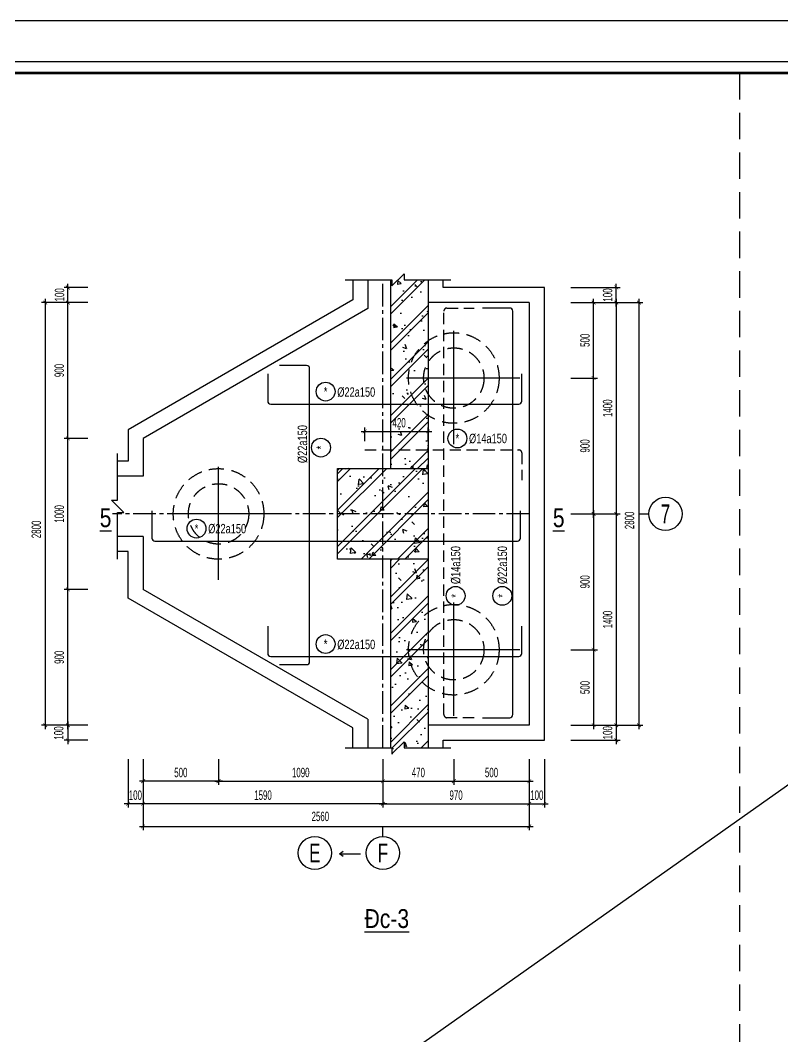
# Model space of a CAD drawing. Header units: metres. Extents: x 71 to 322128, y -14 to 304634.
# Drawn here: x 287993 to 293045, y 297901 to 304634 of the extents above; entities that cross this region are included whole.
import ezdxf
from ezdxf.enums import TextEntityAlignment as Align

# ---------------------------------------------------------------- set-up
doc = ezdxf.new("R2010")
doc.units = ezdxf.units.M
doc.header["$LTSCALE"] = 1000
doc.header["$MEASUREMENT"] = 0
doc.header["$PDMODE"] = 3
doc.linetypes.add('CENTER2', pattern=[1.125, 0.75, -0.125, 0.125, -0.125])
doc.linetypes.add('HIDDEN', pattern=[0.375, 0.25, -0.125])
doc.layers.get('0').update_dxf_attribs({"linetype": 'CONTINUOUS'})
doc.layers.get('Defpoints').update_dxf_attribs({"linetype": 'CONTINUOUS'})
for name, color, linetype in [('CDC-KHUNGTEN', 7, 'CONTINUOUS'), ('CDC.01.AXIS', 160, 'CENTER2'), ('CDC.02.DIM', 1, 'CONTINUOUS'), ('CDC.03.BORDER', 3, 'CONTINUOUS'), ('CDC.04.HIDDEN', 8, 'HIDDEN'), ('CDC.05.STEEL', 4, 'CONTINUOUS'), ('CDC.06.TEXT', 2, 'CONTINUOUS'), ('CDC.09.COLUMN', 4, 'CONTINUOUS'), ('CDC.10.HATCH', 9, 'CONTINUOUS'), ('CDC.11.NOTE', 8, 'CONTINUOUS'), ('CDC.14.STEELNUM', 9, 'CONTINUOUS')]:
    doc.layers.add(name, color=color, linetype=linetype)
doc.layers.add('KCS_Plotter', color=11, linetype='CONTINUOUS', plot=False)
doc.styles.add('ARIAL', font='arial.ttf', dxfattribs={"width": 0.6})
doc.dimstyles.new('25', dxfattribs={"dimscale": 25, "dimtxt": 2.5, "dimasz": 1, "dimexe": 1, "dimexo": 0, "dimgap": 1, "dimtad": 1, "dimdec": 0, "dimdsep": 46, "dimtxsty": 'ARIAL', "dimblk": 'ARCHTICK', "dimcen": 1, "dimdle": 1, "dimclrd": 1, "dimclre": 1, "dimclrt": 2, "dimadec": 0, "dimazin": 0, "dimtfac": 0.00072, "dimtdec": 0, "dimtix": 1, "dimtmove": 2, "dimatfit": 3, "dimldrblk": 'ARCHTICK', "dimfxl": 1, "dimtolj": 1, "dimarcsym": 0})
doc.dimstyles.new('D10', dxfattribs={"dimscale": 25, "dimtxt": 2.5, "dimasz": 1, "dimexe": 1, "dimexo": 0, "dimgap": 1, "dimtad": 1, "dimdec": 0, "dimdsep": 46, "dimtxsty": 'ARIAL', "dimblk": 'ARCHTICK', "dimcen": 1, "dimdle": 1, "dimclrd": 1, "dimclre": 1, "dimclrt": 2, "dimadec": 0, "dimazin": 0, "dimtfac": 0.00072, "dimtdec": 0, "dimtix": 1, "dimtmove": 2, "dimatfit": 3, "dimldrblk": 'ARCHTICK', "dimfxl": 1.2, "dimtolj": 1, "dimarcsym": 1})

# ---------------------------------------------------------------- blocks, each defined once
blk = doc.blocks.new('D600')
at = {"layer": 'CDC.01.AXIS'}
for p, q in [((2659918.9, 63049.6), (2659918.9, 62175.1)), ((2660356.2, 62612.4), (2659481.6, 62612.4))]:
    blk.add_line(p, q, dxfattribs=at)
at = {"layer": 'CDC.04.HIDDEN', "ltscale": 0.4}
for radius in [300, 200]:
    blk.add_circle((2659918.9, 62612.4), radius, dxfattribs=at)
blk = doc.blocks.new('_ArchTick')
at = {"color": 0, "linetype": 'ByBlock', "const_width": 0.15}
blk.add_lwpolyline([(-0.5, -0.5), (0.5, 0.5)], dxfattribs=at)
blk = doc.blocks.new('*D73')
at = {"layer": 'CDC.02.DIM', "color": 1, "lineweight": -2, "transparency": 16777216}
for p, q in [((291942.6, 302788.9), (291942.6, 301338.9)), ((291642.6, 302763.9), (291967.6, 302763.9)), ((291642.6, 301363.9), (291967.6, 301363.9))]:
    blk.add_line(p, q, dxfattribs=at)
at = {"layer": 'Defpoints', "color": 0, "transparency": 16777216}
for p in [(291642.6, 302763.9), (291642.6, 301363.9), (291942.6, 301363.9)]:
    blk.add_point(p, dxfattribs=at)
at = {"layer": 'CDC.02.DIM', "color": 1, "lineweight": -2, "transparency": 16777216, "xscale": 25, "yscale": 25, "zscale": 25}
for p, rotation in [((291942.6, 302763.9), 90), ((291942.6, 301363.9), 270)]:
    blk.add_blockref('_ArchTick', p, dxfattribs=dict(at, rotation=rotation))
at = {"layer": 'CDC.02.DIM', "color": 2, "transparency": 16777216, "insert": (291885.6, 302063.9), "char_height": 62.5, "attachment_point": 5, "rotation": 90, "style": 'ARIAL'}
blk.add_mtext('\\A1;1400', dxfattribs=at)
blk = doc.blocks.new('*D74')
at = {"layer": 'CDC.02.DIM', "color": 1, "lineweight": -2, "transparency": 16777216}
for p, q in [((291942.6, 301388.9), (291942.6, 299938.9)), ((291642.6, 301363.9), (291967.6, 301363.9)), ((291642.6, 299963.9), (291967.6, 299963.9))]:
    blk.add_line(p, q, dxfattribs=at)
at = {"layer": 'Defpoints', "color": 0, "transparency": 16777216}
for p in [(291642.6, 301363.9), (291642.6, 299963.9), (291942.6, 299963.9)]:
    blk.add_point(p, dxfattribs=at)
at = {"layer": 'CDC.02.DIM', "color": 1, "lineweight": -2, "transparency": 16777216, "xscale": 25, "yscale": 25, "zscale": 25}
for p, rotation in [((291942.6, 301363.9), 90), ((291942.6, 299963.9), 270)]:
    blk.add_blockref('_ArchTick', p, dxfattribs=dict(at, rotation=rotation))
at = {"layer": 'CDC.02.DIM', "color": 2, "transparency": 16777216, "insert": (291885.6, 300663.9), "char_height": 62.5, "attachment_point": 5, "rotation": 90, "style": 'ARIAL'}
blk.add_mtext('\\A1;1400', dxfattribs=at)
blk = doc.blocks.new('*D75')
at = {"layer": 'CDC.02.DIM', "color": 1, "lineweight": -2, "transparency": 16777216}
for p, q in [((291642.6, 302863.9), (291967.6, 302863.9)), ((291942.6, 302738.9), (291942.6, 302888.9)), ((291642.6, 302763.9), (291967.6, 302763.9))]:
    blk.add_line(p, q, dxfattribs=at)
at = {"layer": 'Defpoints', "color": 0, "transparency": 16777216}
for p in [(291642.6, 302863.9), (291942.6, 302863.9), (291642.6, 302763.9)]:
    blk.add_point(p, dxfattribs=at)
at = {"layer": 'CDC.02.DIM', "color": 1, "lineweight": -2, "transparency": 16777216, "xscale": 25, "yscale": 25, "zscale": 25}
for p, rotation in [((291942.6, 302863.9), 90), ((291942.6, 302763.9), 270)]:
    blk.add_blockref('_ArchTick', p, dxfattribs=dict(at, rotation=rotation))
at = {"layer": 'CDC.02.DIM', "color": 2, "transparency": 16777216, "insert": (291885.6, 302813.9), "char_height": 62.5, "attachment_point": 5, "rotation": 90, "style": 'ARIAL'}
blk.add_mtext('\\A1;100', dxfattribs=at)
blk = doc.blocks.new('*D76')
at = {"layer": 'CDC.02.DIM', "color": 1, "lineweight": -2, "transparency": 16777216}
for p, q in [((291642.6, 299963.9), (291967.6, 299963.9)), ((291942.6, 299988.9), (291942.6, 299838.9)), ((291642.6, 299863.9), (291967.6, 299863.9))]:
    blk.add_line(p, q, dxfattribs=at)
at = {"layer": 'Defpoints', "color": 0, "transparency": 16777216}
for p in [(291642.6, 299963.9), (291642.6, 299863.9), (291942.6, 299863.9)]:
    blk.add_point(p, dxfattribs=at)
at = {"layer": 'CDC.02.DIM', "color": 1, "lineweight": -2, "transparency": 16777216, "xscale": 25, "yscale": 25, "zscale": 25}
for p, rotation in [((291942.6, 299963.9), 90), ((291942.6, 299863.9), 270)]:
    blk.add_blockref('_ArchTick', p, dxfattribs=dict(at, rotation=rotation))
at = {"layer": 'CDC.02.DIM', "color": 2, "transparency": 16777216, "insert": (291885.6, 299914.2), "char_height": 62.5, "attachment_point": 5, "rotation": 90, "style": 'ARIAL'}
blk.add_mtext('\\A1;100', dxfattribs=at)
blk = doc.blocks.new('*D77')
at = {"layer": 'CDC.02.DIM', "color": 1, "lineweight": -2, "transparency": 16777216}
for p, q in [((291642.6, 302263.9), (291817.6, 302263.9)), ((291792.6, 301338.9), (291792.6, 302288.9)), ((291642.6, 301363.9), (291817.6, 301363.9))]:
    blk.add_line(p, q, dxfattribs=at)
at = {"layer": 'Defpoints', "color": 0, "transparency": 16777216}
for p in [(291642.6, 302263.9), (291792.6, 302263.9), (291642.6, 301363.9)]:
    blk.add_point(p, dxfattribs=at)
at = {"layer": 'CDC.02.DIM', "color": 1, "lineweight": -2, "transparency": 16777216, "xscale": 25, "yscale": 25, "zscale": 25}
for p, rotation in [((291792.6, 302263.9), 90), ((291792.6, 301363.9), 270)]:
    blk.add_blockref('_ArchTick', p, dxfattribs=dict(at, rotation=rotation))
at = {"layer": 'CDC.02.DIM', "color": 2, "transparency": 16777216, "insert": (291735.6, 301813.9), "char_height": 62.5, "attachment_point": 5, "rotation": 90, "style": 'ARIAL'}
blk.add_mtext('\\A1;900', dxfattribs=at)
blk = doc.blocks.new('*D78')
at = {"layer": 'CDC.02.DIM', "color": 1, "lineweight": -2, "transparency": 16777216}
for p, q in [((291792.6, 301388.9), (291792.6, 300438.9)), ((291642.6, 301363.9), (291817.6, 301363.9)), ((291642.6, 300463.9), (291817.6, 300463.9))]:
    blk.add_line(p, q, dxfattribs=at)
at = {"layer": 'Defpoints', "color": 0, "transparency": 16777216}
for p in [(291642.6, 301363.9), (291642.6, 300463.9), (291792.6, 300463.9)]:
    blk.add_point(p, dxfattribs=at)
at = {"layer": 'CDC.02.DIM', "color": 1, "lineweight": -2, "transparency": 16777216, "xscale": 25, "yscale": 25, "zscale": 25}
for p, rotation in [((291792.6, 301363.9), 90), ((291792.6, 300463.9), 270)]:
    blk.add_blockref('_ArchTick', p, dxfattribs=dict(at, rotation=rotation))
at = {"layer": 'CDC.02.DIM', "color": 2, "transparency": 16777216, "insert": (291735.6, 300913.9), "char_height": 62.5, "attachment_point": 5, "rotation": 90, "style": 'ARIAL'}
blk.add_mtext('\\A1;900', dxfattribs=at)
blk = doc.blocks.new('*D79')
at = {"layer": 'CDC.02.DIM', "color": 1, "lineweight": -2, "transparency": 16777216}
for p, q in [((291642.6, 300463.9), (291817.6, 300463.9)), ((291792.6, 300488.9), (291792.6, 299938.9)), ((291642.6, 299963.9), (291817.6, 299963.9))]:
    blk.add_line(p, q, dxfattribs=at)
at = {"layer": 'Defpoints', "color": 0, "transparency": 16777216}
for p in [(291642.6, 300463.9), (291642.6, 299963.9), (291792.6, 299963.9)]:
    blk.add_point(p, dxfattribs=at)
at = {"layer": 'CDC.02.DIM', "color": 1, "lineweight": -2, "transparency": 16777216, "xscale": 25, "yscale": 25, "zscale": 25}
for p, rotation in [((291792.6, 300463.9), 90), ((291792.6, 299963.9), 270)]:
    blk.add_blockref('_ArchTick', p, dxfattribs=dict(at, rotation=rotation))
at = {"layer": 'CDC.02.DIM', "color": 2, "transparency": 16777216, "insert": (291735.6, 300213.9), "char_height": 62.5, "attachment_point": 5, "rotation": 90, "style": 'ARIAL'}
blk.add_mtext('\\A1;500', dxfattribs=at)
blk = doc.blocks.new('*D80')
at = {"layer": 'CDC.02.DIM', "color": 1, "lineweight": -2, "transparency": 16777216}
for p, q in [((291792.6, 302238.9), (291792.6, 302788.9)), ((291642.6, 302763.9), (291817.6, 302763.9)), ((291642.6, 302263.9), (291817.6, 302263.9))]:
    blk.add_line(p, q, dxfattribs=at)
at = {"layer": 'Defpoints', "color": 0, "transparency": 16777216}
for p in [(291642.6, 302763.9), (291792.6, 302763.9), (291642.6, 302263.9)]:
    blk.add_point(p, dxfattribs=at)
at = {"layer": 'CDC.02.DIM', "color": 1, "lineweight": -2, "transparency": 16777216, "xscale": 25, "yscale": 25, "zscale": 25}
for p, rotation in [((291792.6, 302763.9), 90), ((291792.6, 302263.9), 270)]:
    blk.add_blockref('_ArchTick', p, dxfattribs=dict(at, rotation=rotation))
at = {"layer": 'CDC.02.DIM', "color": 2, "transparency": 16777216, "insert": (291735.6, 302513.9), "char_height": 62.5, "attachment_point": 5, "rotation": 90, "style": 'ARIAL'}
blk.add_mtext('\\A1;500', dxfattribs=at)
blk = doc.blocks.new('*D81')
at = {"layer": 'CDC.02.DIM', "color": 1, "lineweight": -2, "transparency": 16777216}
for p, q in [((292092.6, 302788.9), (292092.6, 299938.9)), ((291642.6, 302763.9), (292117.6, 302763.9)), ((291642.6, 299963.9), (292117.6, 299963.9))]:
    blk.add_line(p, q, dxfattribs=at)
at = {"layer": 'Defpoints', "color": 0, "transparency": 16777216}
for p in [(291642.6, 302763.9), (291642.6, 299963.9), (292092.6, 299963.9)]:
    blk.add_point(p, dxfattribs=at)
at = {"layer": 'CDC.02.DIM', "color": 1, "lineweight": -2, "transparency": 16777216, "xscale": 25, "yscale": 25, "zscale": 25}
for p, rotation in [((292092.6, 302763.9), 90), ((292092.6, 299963.9), 270)]:
    blk.add_blockref('_ArchTick', p, dxfattribs=dict(at, rotation=rotation))
at = {"layer": 'CDC.02.DIM', "color": 2, "transparency": 16777216, "insert": (292030.5, 301320.8), "char_height": 62.5, "attachment_point": 5, "rotation": 90, "style": 'ARIAL'}
blk.add_mtext('\\A1;2800', dxfattribs=at)
blk = doc.blocks.new('*D82')
at = {"layer": 'CDC.02.DIM', "color": 1, "lineweight": -2, "transparency": 16777216}
for p, q in [((288807, 299738.3), (288807, 299418.4)), ((290396.2, 299738.3), (290396.2, 299418.4)), ((290421.2, 299443.4), (288782, 299443.4))]:
    blk.add_line(p, q, dxfattribs=at)
at = {"layer": 'Defpoints', "color": 0, "transparency": 16777216}
for p in [(288807, 299738.3), (290396.2, 299738.3), (288807, 299443.4)]:
    blk.add_point(p, dxfattribs=at)
at = {"layer": 'CDC.02.DIM', "color": 1, "lineweight": -2, "transparency": 16777216, "xscale": 25, "yscale": 25, "zscale": 25, "rotation": 180}
blk.add_blockref('_ArchTick', (288807, 299443.4), dxfattribs=at)
at = {"layer": 'CDC.02.DIM', "color": 1, "lineweight": -2, "transparency": 16777216, "xscale": 25, "yscale": 25, "zscale": 25}
blk.add_blockref('_ArchTick', (290396.2, 299443.4), dxfattribs=at)
at = {"layer": 'CDC.02.DIM', "color": 2, "transparency": 16777216, "insert": (289601.6, 299500.3), "char_height": 62.5, "attachment_point": 5, "style": 'ARIAL'}
blk.add_mtext('\\A1;1590', dxfattribs=at)
blk = doc.blocks.new('*D83')
at = {"layer": 'CDC.02.DIM', "color": 1, "lineweight": -2, "transparency": 16777216}
for p, q in [((290396.2, 299738.3), (290396.2, 299418.4)), ((291365.9, 299738.3), (291365.9, 299418.4)), ((290371.2, 299443.4), (291390.9, 299443.4))]:
    blk.add_line(p, q, dxfattribs=at)
at = {"layer": 'Defpoints', "color": 0, "transparency": 16777216}
for p in [(290396.2, 299738.3), (291365.9, 299738.3), (291365.9, 299443.4)]:
    blk.add_point(p, dxfattribs=at)
at = {"layer": 'CDC.02.DIM', "color": 1, "lineweight": -2, "transparency": 16777216, "xscale": 25, "yscale": 25, "zscale": 25, "rotation": 180}
blk.add_blockref('_ArchTick', (290396.2, 299443.4), dxfattribs=at)
at = {"layer": 'CDC.02.DIM', "color": 1, "lineweight": -2, "transparency": 16777216, "xscale": 25, "yscale": 25, "zscale": 25}
blk.add_blockref('_ArchTick', (291365.9, 299443.4), dxfattribs=at)
at = {"layer": 'CDC.02.DIM', "color": 2, "transparency": 16777216, "insert": (290881, 299500.3), "char_height": 62.5, "attachment_point": 5, "style": 'ARIAL'}
blk.add_mtext('\\A1;970', dxfattribs=at)
blk = doc.blocks.new('*D84')
at = {"layer": 'CDC.02.DIM', "color": 1, "lineweight": -2, "transparency": 16777216}
for p, q in [((288807, 299738.3), (288807, 299268.4)), ((291365.9, 299738.3), (291365.9, 299268.4)), ((288782, 299293.4), (291390.9, 299293.4))]:
    blk.add_line(p, q, dxfattribs=at)
at = {"layer": 'Defpoints', "color": 0, "transparency": 16777216}
for p in [(288807, 299738.3), (291365.9, 299738.3), (291365.9, 299293.4)]:
    blk.add_point(p, dxfattribs=at)
at = {"layer": 'CDC.02.DIM', "color": 1, "lineweight": -2, "transparency": 16777216, "xscale": 25, "yscale": 25, "zscale": 25, "rotation": 180}
blk.add_blockref('_ArchTick', (288807, 299293.4), dxfattribs=at)
at = {"layer": 'CDC.02.DIM', "color": 1, "lineweight": -2, "transparency": 16777216, "xscale": 25, "yscale": 25, "zscale": 25}
blk.add_blockref('_ArchTick', (291365.9, 299293.4), dxfattribs=at)
at = {"layer": 'CDC.02.DIM', "color": 2, "transparency": 16777216, "insert": (289981.5, 299359.5), "char_height": 62.5, "attachment_point": 5, "style": 'ARIAL'}
blk.add_mtext('\\A1;2560', dxfattribs=at)
blk = doc.blocks.new('*D85')
at = {"layer": 'CDC.02.DIM', "color": 1, "lineweight": -2, "transparency": 16777216}
for p, q in [((290396.2, 299738.3), (290396.2, 299568.4)), ((290865.9, 299738.3), (290865.9, 299568.4)), ((290371.2, 299593.4), (290890.9, 299593.4))]:
    blk.add_line(p, q, dxfattribs=at)
at = {"layer": 'Defpoints', "color": 0, "transparency": 16777216}
for p in [(290396.2, 299738.3), (290865.9, 299738.3), (290865.9, 299593.4)]:
    blk.add_point(p, dxfattribs=at)
at = {"layer": 'CDC.02.DIM', "color": 1, "lineweight": -2, "transparency": 16777216, "xscale": 25, "yscale": 25, "zscale": 25, "rotation": 180}
blk.add_blockref('_ArchTick', (290396.2, 299593.4), dxfattribs=at)
at = {"layer": 'CDC.02.DIM', "color": 1, "lineweight": -2, "transparency": 16777216, "xscale": 25, "yscale": 25, "zscale": 25}
blk.add_blockref('_ArchTick', (290865.9, 299593.4), dxfattribs=at)
at = {"layer": 'CDC.02.DIM', "color": 2, "transparency": 16777216, "insert": (290631, 299650.3), "char_height": 62.5, "attachment_point": 5, "style": 'ARIAL'}
blk.add_mtext('\\A1;470', dxfattribs=at)
blk = doc.blocks.new('*D86')
at = {"layer": 'CDC.02.DIM', "color": 1, "lineweight": -2, "transparency": 16777216}
for p, q in [((288707, 299738.3), (288707, 299418.4)), ((288807, 299738.3), (288807, 299418.4)), ((288832, 299443.4), (288682, 299443.4))]:
    blk.add_line(p, q, dxfattribs=at)
at = {"layer": 'Defpoints', "color": 0, "transparency": 16777216}
for p in [(288707, 299738.3), (288807, 299738.3), (288707, 299443.4)]:
    blk.add_point(p, dxfattribs=at)
at = {"layer": 'CDC.02.DIM', "color": 1, "lineweight": -2, "transparency": 16777216, "xscale": 25, "yscale": 25, "zscale": 25, "rotation": 180}
blk.add_blockref('_ArchTick', (288707, 299443.4), dxfattribs=at)
at = {"layer": 'CDC.02.DIM', "color": 1, "lineweight": -2, "transparency": 16777216, "xscale": 25, "yscale": 25, "zscale": 25}
blk.add_blockref('_ArchTick', (288807, 299443.4), dxfattribs=at)
at = {"layer": 'CDC.02.DIM', "color": 2, "transparency": 16777216, "insert": (288755.6, 299500.3), "char_height": 62.5, "attachment_point": 5, "style": 'ARIAL'}
blk.add_mtext('\\A1;100', dxfattribs=at)
blk = doc.blocks.new('*D87')
at = {"layer": 'CDC.02.DIM', "color": 1, "lineweight": -2, "transparency": 16777216}
for p, q in [((291365.9, 299738.3), (291365.9, 299418.4)), ((291465.9, 299738.3), (291465.9, 299418.4)), ((291340.9, 299443.4), (291490.9, 299443.4))]:
    blk.add_line(p, q, dxfattribs=at)
at = {"layer": 'Defpoints', "color": 0, "transparency": 16777216}
for p in [(291365.9, 299738.3), (291465.9, 299738.3), (291465.9, 299443.4)]:
    blk.add_point(p, dxfattribs=at)
at = {"layer": 'CDC.02.DIM', "color": 1, "lineweight": -2, "transparency": 16777216, "xscale": 25, "yscale": 25, "zscale": 25, "rotation": 180}
blk.add_blockref('_ArchTick', (291365.9, 299443.4), dxfattribs=at)
at = {"layer": 'CDC.02.DIM', "color": 1, "lineweight": -2, "transparency": 16777216, "xscale": 25, "yscale": 25, "zscale": 25}
blk.add_blockref('_ArchTick', (291465.9, 299443.4), dxfattribs=at)
at = {"layer": 'CDC.02.DIM', "color": 2, "transparency": 16777216, "insert": (291415.9, 299500.3), "char_height": 62.5, "attachment_point": 5, "style": 'ARIAL'}
blk.add_mtext('\\A1;100', dxfattribs=at)
blk = doc.blocks.new('*D88')
at = {"layer": 'CDC.02.DIM', "color": 1, "lineweight": -2, "transparency": 16777216}
for p, q in [((288807, 299738.3), (288807, 299568.4)), ((289307, 299738.3), (289307, 299568.4)), ((289332, 299593.4), (288782, 299593.4))]:
    blk.add_line(p, q, dxfattribs=at)
at = {"layer": 'Defpoints', "color": 0, "transparency": 16777216}
for p in [(288807, 299738.3), (289307, 299738.3), (288807, 299593.4)]:
    blk.add_point(p, dxfattribs=at)
at = {"layer": 'CDC.02.DIM', "color": 1, "lineweight": -2, "transparency": 16777216, "xscale": 25, "yscale": 25, "zscale": 25, "rotation": 180}
blk.add_blockref('_ArchTick', (288807, 299593.4), dxfattribs=at)
at = {"layer": 'CDC.02.DIM', "color": 1, "lineweight": -2, "transparency": 16777216, "xscale": 25, "yscale": 25, "zscale": 25}
blk.add_blockref('_ArchTick', (289307, 299593.4), dxfattribs=at)
at = {"layer": 'CDC.02.DIM', "color": 2, "transparency": 16777216, "insert": (289057, 299650.3), "char_height": 62.5, "attachment_point": 5, "style": 'ARIAL'}
blk.add_mtext('\\A1;500', dxfattribs=at)
blk = doc.blocks.new('*D89')
at = {"layer": 'CDC.02.DIM', "color": 1, "lineweight": -2, "transparency": 16777216}
for p, q in [((290865.9, 299738.3), (290865.9, 299568.4)), ((291365.9, 299738.3), (291365.9, 299568.4)), ((290840.9, 299593.4), (291390.9, 299593.4))]:
    blk.add_line(p, q, dxfattribs=at)
at = {"layer": 'Defpoints', "color": 0, "transparency": 16777216}
for p in [(290865.9, 299738.3), (291365.9, 299738.3), (291365.9, 299593.4)]:
    blk.add_point(p, dxfattribs=at)
at = {"layer": 'CDC.02.DIM', "color": 1, "lineweight": -2, "transparency": 16777216, "xscale": 25, "yscale": 25, "zscale": 25, "rotation": 180}
blk.add_blockref('_ArchTick', (290865.9, 299593.4), dxfattribs=at)
at = {"layer": 'CDC.02.DIM', "color": 1, "lineweight": -2, "transparency": 16777216, "xscale": 25, "yscale": 25, "zscale": 25}
blk.add_blockref('_ArchTick', (291365.9, 299593.4), dxfattribs=at)
at = {"layer": 'CDC.02.DIM', "color": 2, "transparency": 16777216, "insert": (291115.9, 299650.3), "char_height": 62.5, "attachment_point": 5, "style": 'ARIAL'}
blk.add_mtext('\\A1;500', dxfattribs=at)
blk = doc.blocks.new('*D90')
at = {"layer": 'CDC.02.DIM', "color": 1, "lineweight": -2, "transparency": 16777216}
for p, q in [((289307, 299738.3), (289307, 299568.4)), ((290396.2, 299738.3), (290396.2, 299568.4)), ((289282, 299593.4), (290421.2, 299593.4))]:
    blk.add_line(p, q, dxfattribs=at)
at = {"layer": 'Defpoints', "color": 0, "transparency": 16777216}
for p in [(289307, 299738.3), (290396.2, 299738.3), (290396.2, 299593.4)]:
    blk.add_point(p, dxfattribs=at)
at = {"layer": 'CDC.02.DIM', "color": 1, "lineweight": -2, "transparency": 16777216, "xscale": 25, "yscale": 25, "zscale": 25, "rotation": 180}
blk.add_blockref('_ArchTick', (289307, 299593.4), dxfattribs=at)
at = {"layer": 'CDC.02.DIM', "color": 1, "lineweight": -2, "transparency": 16777216, "xscale": 25, "yscale": 25, "zscale": 25}
blk.add_blockref('_ArchTick', (290396.2, 299593.4), dxfattribs=at)
at = {"layer": 'CDC.02.DIM', "color": 2, "transparency": 16777216, "insert": (289851.6, 299650.3), "char_height": 62.5, "attachment_point": 5, "style": 'ARIAL'}
blk.add_mtext('\\A1;1090', dxfattribs=at)
blk = doc.blocks.new('*D91')
at = {"layer": 'CDC.02.DIM', "color": 1, "lineweight": -2, "transparency": 16777216}
for p, q in [((288158.4, 302788.9), (288158.4, 299938.9)), ((288441.5, 302763.9), (288133.4, 302763.9)), ((288441.5, 299963.9), (288133.4, 299963.9))]:
    blk.add_line(p, q, dxfattribs=at)
at = {"layer": 'Defpoints', "color": 0, "transparency": 16777216}
for p in [(288441.5, 302763.9), (288158.4, 299963.9), (288441.5, 299963.9)]:
    blk.add_point(p, dxfattribs=at)
at = {"layer": 'CDC.02.DIM', "color": 1, "lineweight": -2, "transparency": 16777216, "xscale": 25, "yscale": 25, "zscale": 25}
for p, rotation in [((288158.4, 302763.9), 90), ((288158.4, 299963.9), 270)]:
    blk.add_blockref('_ArchTick', p, dxfattribs=dict(at, rotation=rotation))
at = {"layer": 'CDC.02.DIM', "color": 2, "transparency": 16777216, "insert": (288099.4, 301261.1), "char_height": 62.5, "attachment_point": 5, "rotation": 90, "style": 'ARIAL'}
blk.add_mtext('\\A1;2800', dxfattribs=at)
blk = doc.blocks.new('*D92')
at = {"layer": 'CDC.02.DIM', "color": 1, "lineweight": -2, "transparency": 16777216}
for p, q in [((288441.5, 302863.9), (288283.4, 302863.9)), ((288308.4, 302738.9), (288308.4, 302888.9)), ((288441.5, 302763.9), (288283.4, 302763.9))]:
    blk.add_line(p, q, dxfattribs=at)
at = {"layer": 'Defpoints', "color": 0, "transparency": 16777216}
for p in [(288308.4, 302863.9), (288441.5, 302863.9), (288441.5, 302763.9)]:
    blk.add_point(p, dxfattribs=at)
at = {"layer": 'CDC.02.DIM', "color": 1, "lineweight": -2, "transparency": 16777216, "xscale": 25, "yscale": 25, "zscale": 25}
for p, rotation in [((288308.4, 302863.9), 90), ((288308.4, 302763.9), 270)]:
    blk.add_blockref('_ArchTick', p, dxfattribs=dict(at, rotation=rotation))
at = {"layer": 'CDC.02.DIM', "color": 2, "transparency": 16777216, "insert": (288253.4, 302815.4), "char_height": 62.5, "attachment_point": 5, "rotation": 90, "style": 'ARIAL'}
blk.add_mtext('\\A1;100', dxfattribs=at)
blk = doc.blocks.new('*D93')
at = {"layer": 'CDC.02.DIM', "color": 1, "lineweight": -2, "transparency": 16777216}
for p, q in [((288441.5, 299963.9), (288283.4, 299963.9)), ((288308.4, 299988.9), (288308.4, 299838.9)), ((288441.5, 299863.9), (288283.4, 299863.9))]:
    blk.add_line(p, q, dxfattribs=at)
at = {"layer": 'Defpoints', "color": 0, "transparency": 16777216}
for p in [(288441.5, 299963.9), (288308.4, 299863.9), (288441.5, 299863.9)]:
    blk.add_point(p, dxfattribs=at)
at = {"layer": 'CDC.02.DIM', "color": 1, "lineweight": -2, "transparency": 16777216, "xscale": 25, "yscale": 25, "zscale": 25}
for p, rotation in [((288308.4, 299963.9), 90), ((288308.4, 299863.9), 270)]:
    blk.add_blockref('_ArchTick', p, dxfattribs=dict(at, rotation=rotation))
at = {"layer": 'CDC.02.DIM', "color": 2, "transparency": 16777216, "insert": (288248, 299912.4), "char_height": 62.5, "attachment_point": 5, "rotation": 90, "style": 'ARIAL'}
blk.add_mtext('\\A1;100', dxfattribs=at)
blk = doc.blocks.new('*D94')
at = {"layer": 'CDC.02.DIM', "color": 1, "lineweight": -2, "transparency": 16777216}
for p, q in [((288308.4, 301838.9), (288308.4, 302788.9)), ((288441.5, 302763.9), (288283.4, 302763.9)), ((288441.5, 301863.9), (288283.4, 301863.9))]:
    blk.add_line(p, q, dxfattribs=at)
at = {"layer": 'Defpoints', "color": 0, "transparency": 16777216}
for p in [(288308.4, 302763.9), (288441.5, 302763.9), (288441.5, 301863.9)]:
    blk.add_point(p, dxfattribs=at)
at = {"layer": 'CDC.02.DIM', "color": 1, "lineweight": -2, "transparency": 16777216, "xscale": 25, "yscale": 25, "zscale": 25}
for p, rotation in [((288308.4, 302763.9), 90), ((288308.4, 301863.9), 270)]:
    blk.add_blockref('_ArchTick', p, dxfattribs=dict(at, rotation=rotation))
at = {"layer": 'CDC.02.DIM', "color": 2, "transparency": 16777216, "insert": (288251.4, 302313.9), "char_height": 62.5, "attachment_point": 5, "rotation": 90, "style": 'ARIAL'}
blk.add_mtext('\\A1;900', dxfattribs=at)
blk = doc.blocks.new('*D95')
at = {"layer": 'CDC.02.DIM', "color": 1, "lineweight": -2, "transparency": 16777216}
for p, q in [((290276.1, 301845), (290276.1, 301935.7)), ((290696.1, 301845), (290696.1, 301935.7)), ((290251.1, 301910.7), (290721.1, 301910.7))]:
    blk.add_line(p, q, dxfattribs=at)
at = {"layer": 'Defpoints', "color": 0, "transparency": 16777216}
for p in [(290276.1, 301845), (290696.1, 301910.7), (290696.1, 301845)]:
    blk.add_point(p, dxfattribs=at)
at = {"layer": 'CDC.02.DIM', "color": 1, "lineweight": -2, "transparency": 16777216, "xscale": 25, "yscale": 25, "zscale": 25, "rotation": 180}
blk.add_blockref('_ArchTick', (290276.1, 301910.7), dxfattribs=at)
at = {"layer": 'CDC.02.DIM', "color": 1, "lineweight": -2, "transparency": 16777216, "xscale": 25, "yscale": 25, "zscale": 25}
blk.add_blockref('_ArchTick', (290696.1, 301910.7), dxfattribs=at)
at = {"layer": 'CDC.02.DIM', "color": 2, "transparency": 16777216, "insert": (290503.6, 301967.6), "char_height": 62.5, "attachment_point": 5, "style": 'ARIAL'}
blk.add_mtext('\\A1;420', dxfattribs=at)
blk = doc.blocks.new('*D71')
at = {"layer": 'CDC.02.DIM', "color": 1, "lineweight": -2, "transparency": 16777216}
for p, q in [((288441.5, 301863.9), (288283.4, 301863.9)), ((288308.4, 300838.9), (288308.4, 301888.9)), ((288441.5, 300863.9), (288283.4, 300863.9))]:
    blk.add_line(p, q, dxfattribs=at)
at = {"layer": 'Defpoints', "color": 0, "transparency": 16777216}
for p in [(288308.4, 301863.9), (288441.5, 301863.9), (288441.5, 300863.9)]:
    blk.add_point(p, dxfattribs=at)
at = {"layer": 'CDC.02.DIM', "color": 1, "lineweight": -2, "transparency": 16777216, "xscale": 25, "yscale": 25, "zscale": 25}
for p, rotation in [((288308.4, 301863.9), 90), ((288308.4, 300863.9), 270)]:
    blk.add_blockref('_ArchTick', p, dxfattribs=dict(at, rotation=rotation))
at = {"layer": 'CDC.02.DIM', "color": 2, "transparency": 16777216, "insert": (288251.4, 301363.9), "char_height": 62.5, "attachment_point": 5, "rotation": 90, "style": 'ARIAL'}
blk.add_mtext('\\A1;1000', dxfattribs=at)
blk = doc.blocks.new('*D72')
at = {"layer": 'CDC.02.DIM', "color": 1, "lineweight": -2, "transparency": 16777216}
for p, q in [((288441.5, 300863.9), (288283.4, 300863.9)), ((288308.4, 299938.9), (288308.4, 300888.9)), ((288441.5, 299963.9), (288283.4, 299963.9))]:
    blk.add_line(p, q, dxfattribs=at)
at = {"layer": 'Defpoints', "color": 0, "transparency": 16777216}
for p in [(288308.4, 300863.9), (288441.5, 300863.9), (288441.5, 299963.9)]:
    blk.add_point(p, dxfattribs=at)
at = {"layer": 'CDC.02.DIM', "color": 1, "lineweight": -2, "transparency": 16777216, "xscale": 25, "yscale": 25, "zscale": 25}
for p, rotation in [((288308.4, 300863.9), 90), ((288308.4, 299963.9), 270)]:
    blk.add_blockref('_ArchTick', p, dxfattribs=dict(at, rotation=rotation))
at = {"layer": 'CDC.02.DIM', "color": 2, "transparency": 16777216, "insert": (288251.4, 300413.9), "char_height": 62.5, "attachment_point": 5, "rotation": 90, "style": 'ARIAL'}
blk.add_mtext('\\A1;900', dxfattribs=at)
blk = doc.blocks.new('KHUNG TEN')
at = {"layer": 'CDC-KHUNGTEN', "color": 8}
blk.add_lwpolyline([(75096, 1100), (83000, 1100), (83000, 58300), (3000, 58300), (3000, 1100), (75096, 1100)], dxfattribs=at)
at = {"layer": 'CDC-KHUNGTEN', "color": 255, "lineweight": 60}
blk.add_lwpolyline([(74900, 1400), (74900, 58000), (3300, 58000), (3300, 1400), (74900, 1400)], close=True, dxfattribs=at)
at = {"layer": 'Defpoints', "color": 1, "ltscale": 0.2}
blk.add_lwpolyline([(0, 0), (0, 59400), (84100, 59400), (84100, 0), (0, 0)], close=True, dxfattribs=at)

msp = doc.modelspace()

# ---------------------------------------------------------------- hatches: boundary and pattern name
at = {"layer": 'CDC.10.HATCH'}
h = msp.add_hatch(dxfattribs=at)
h.set_pattern_fill('1BETONG2-BOP', color=256, scale=40, angle=-90, style=0, pattern_type=2)
h.set_pattern_definition([(320, (302959.93, 2130392.12), (-25.100854, -286.904073), [30, -330]), (265, (302959.93, 2130392.12), (300.876853, 55.500533), [24, -264]), (10.4514, (302957.84, 2130368.2), (275.775817, -231.403753), [25.496076, -280.456845]), (316.1842, (303039.93, 2130392.1), (-66.207606, -426.89642), [45, -495]), (6.6356, (303034.4, 2130356.54), (389.64715, -373.86508), [38.24412, -420.6852]), (261.1842, (303039.93, 2130392.1), (389.64744, -373.86478), [36, -396]), (291, (303019.93, 2130352.12), (-161.047556, -238.76282), [30, -330]), (136, (303019.93, 2130352.12), (-146.215924, -268.75285), [24, -264]), (341.4514, (303006.5, 2130332.22), (129.0122, -336.08905), [25.496076, -280.456845]), (337.5, (302959.93, 2130392.12), (117.749785, 62.3664733), [0, -260.8, 0, -268, 0, -265]), (274.5, (302959.93, 2130392.12), (152.041275, -113.34037), [0, -152.8, 0, -254.8, 0, -101]), (237.5, (302959.93, 2130481.32), (-9.021949, -213.5289745), [0, -100, 0, -312, 0, -414]), (227.5, (302959.93, 2130521.32), (40.041993, -233.274468), [0, -130, 0, -207.2, 0, -294]), (225, (302959.93, 2130392.12), (120.208153, -120.208153), []), (225, (303008.93, 2130392.12), (120.208153, -120.208153), [])])
h.paths.add_polyline_path([(290446.1, 299813.9), (290456.1, 299813.9), (290456.1, 299773.9), (290536.1, 299853.9), (290536.1, 299813.9), (290696.1, 299813.9), (290696.1, 301063.9), (290446.1, 301063.9)])
h.paths.add_polyline_path([(290456.1, 302913.9), (290446.1, 302913.9), (290446.1, 301663.9), (290696.1, 301663.9), (290696.1, 302913.9), (290536.1, 302913.9), (290536.1, 302953.9), (290456.1, 302873.9)])
h = msp.add_hatch(dxfattribs=at)
h.set_pattern_fill('1BETONG2-BOP', color=256, scale=40, style=0, pattern_type=2)
h.set_pattern_definition([(130, (2096933.11, -336857.87), (-286.904073, -25.100854), [30, -330]), (185, (2096933.1, -336857.87), (55.500533, 300.876853), [24, -264]), (79.5486, (2096909.2, -336859.96), (-231.403753, 275.775817), [25.496076, -280.456845]), (133.8158, (2096933.1, -336777.87), (-426.89642, -66.207606), [45, -495]), (83.3644, (2096897.54, -336783.4), (-373.86508, 389.64715), [38.24412, -420.6852]), (188.8158, (2096933.1, -336777.87), (-373.86478, 389.64744), [36, -396]), (159, (2096893.11, -336797.87), (-238.76282, -161.047556), [30, -330]), (314, (2096893.1, -336797.87), (-268.75285, -146.215924), [24, -264]), (108.5486, (2096873.22, -336811.29), (-336.08905, 129.0122), [25.496076, -280.456845]), (112.5, (2096933.11, -336857.87), (62.3664733, 117.749785), [0, -260.8, 0, -268, 0, -265]), (175.5, (2096933.11, -336857.87), (-113.34037, 152.041275), [0, -152.8, 0, -254.8, 0, -101]), (212.5, (2097022.31, -336857.87), (-213.5289745, -9.0219487), [0, -100, 0, -312, 0, -414]), (222.5, (2097062.31, -336857.87), (-233.274468, 40.041993), [0, -130, 0, -207.2, 0, -294]), (225, (2096933.11, -336857.87), (-120.208153, 120.208153), []), (225, (2096933.11, -336808.87), (-120.208153, 120.208153), [])])
h.paths.add_polyline_path([(290696.2, 301063.9), (290696.2, 301663.9), (290096.2, 301663.9), (290096.2, 301063.9)])

# ---------------------------------------------------------------- linework, layer by layer
at = {"layer": 'CDC.01.AXIS', "ltscale": 0.2}
for p, q in [((290396.2, 299813.9), (290396.2, 302913.9)), ((291366, 301363.9), (288604.7, 301363.9))]:
    msp.add_line(p, q, dxfattribs=at)
at = {"layer": 'CDC.03.BORDER'}
for p, q in [((290296.1, 302913.9), (290296.1, 302723.7)), ((290696.1, 302913.9), (290696.1, 302763.9)), ((290296.1, 302723.7), (288807, 301863.9)), ((291365.9, 302763.9), (290696.1, 302763.9)), ((291365.9, 302763.9), (291365.9, 299963.9)), ((288807, 301863.9), (288807, 301613.9)), ((288807, 301613.9), (288638.3, 301613.9)), ((288807, 301213.9), (288638.3, 301213.9)), ((288807, 301213.9), (288807, 300863.9)), ((290296.1, 300004.2), (288807, 300863.9)), ((290296.1, 300004.2), (290296.1, 299813.9)), ((291365.9, 299963.9), (290696.1, 299963.9)), ((290696.1, 299963.9), (290696.1, 299813.9))]:
    msp.add_line(p, q, dxfattribs=at)
at = {"layer": 'CDC.04.HIDDEN', "ltscale": 0.7}
msp.add_line((292759.5, 304283.7), (292759.5, 290133.7), dxfattribs=at)
at = {"layer": 'CDC.05.STEEL', "linetype": 'HIDDEN', "ltscale": 0.3}
for points in [[(291000.5, 300013.9), (290820.5, 300013.9, -0.414214), (290800.5, 300033.9), (290800.5, 302707.7, -0.414214), (290820.5, 302727.7), (291000.5, 302727.7)], [(290276.1, 301787.5), (291297, 301787.5, -0.414214), (291317, 301767.5), (291317, 301587.5)]]:
    msp.add_lwpolyline(points, format="xyb", dxfattribs=at)
at = {"layer": 'CDC.05.STEEL'}
for points in [[(291056.8, 300013.9), (291236.8, 300013.9, 0.414214), (291256.8, 300033.9), (291256.8, 302707.4, 0.414214), (291236.8, 302727.4), (291056.8, 302727.4)], [(289710.7, 300365.8), (289890.7, 300365.8, 0.414214), (289910.7, 300385.8), (289910.7, 302327.3, 0.414214), (289890.7, 302347.3), (289710.7, 302347.3)], [(289632.7, 302291.4), (289632.7, 302111.4, 0.414214), (289652.7, 302091.4), (291295.9, 302091.4, 0.414214), (291315.9, 302111.4), (291315.9, 302291.4)], [(288865.2, 301383.9), (288865.2, 301203.9, 0.414214), (288885.2, 301183.9), (291287.3, 301183.9, 0.414214), (291307.3, 301203.9), (291307.3, 301383.9)], [(289632.7, 300619.2), (289632.7, 300439.2, 0.414214), (289652.7, 300419.2), (291295.9, 300419.2, 0.414214), (291315.9, 300439.2), (291315.9, 300619.2)]]:
    msp.add_lwpolyline(points, format="xyb", dxfattribs=at)
at = {"layer": 'CDC.09.COLUMN'}
for p, q in [((290446.1, 302913.9), (290446.1, 301663.9)), ((290696.1, 302913.9), (290696.1, 299813.9)), ((290446.1, 301063.9), (290446.1, 299813.9))]:
    msp.add_line(p, q, dxfattribs=at)
msp.add_lwpolyline([(290096.2, 301063.9), (290096.2, 301663.9), (290696.2, 301663.9), (290696.2, 301063.9)], close=True, dxfattribs=at)
at = {"layer": 'CDC.11.NOTE'}
for p, q in [((292092.6, 301363.9), (292158.5, 301363.9)), ((290396.2, 299227.5), (290396.2, 299293.4))]:
    msp.add_line(p, q, dxfattribs=at)
for points in [[(290146.1, 302913.9), (290456.1, 302913.9), (290456.1, 302873.9), (290536.1, 302953.9), (290536.1, 302913.9), (290846.1, 302913.9)], [(290196.1, 302913.9), (290196.1, 302781.4), (288707, 301921.7), (288707, 301713.9), (288638.3, 301713.9)], [(290796.1, 299813.9), (290796.1, 299863.9), (291465.9, 299863.9), (291465.9, 302863.9), (290796.1, 302863.9), (290796.1, 302913.9)], [(288638.3, 301063.9), (288638.3, 301373.9), (288678.3, 301373.9), (288598.3, 301453.9), (288638.3, 301453.9), (288638.3, 301763.9)], [(290196.1, 299813.9), (290196.1, 299946.5), (288707, 300806.2), (288707, 301113.9), (288638.3, 301113.9)], [(290146.1, 299813.9), (290456.1, 299813.9), (290456.1, 299773.9), (290536.1, 299853.9), (290536.1, 299813.9), (290846.1, 299813.9)]]:
    msp.add_lwpolyline(points, dxfattribs=at)
for centre in [(292268.5, 301363.9), (289945.1, 299117.5), (290396.2, 299117.5)]:
    msp.add_circle(centre, 110, dxfattribs=at)
at = {"layer": 'CDC.14.STEELNUM'}
for centre in [(290016.4, 302173.9), (290889.7, 301863.6), (289985.7, 301803), (289161, 301266.4), (290878, 300820.8), (291187.4, 300820.8), (290016.4, 300501.7)]:
    msp.add_circle(centre, 62.5, dxfattribs=at)
at = {"layer": 'KCS_Plotter'}
msp.add_line((279225.1, 289783.7), (300250.1, 304633.7), dxfattribs=at)

# ---------------------------------------------------------------- block references
at = {"layer": 'CDC.03.BORDER', "rotation": 270}
for p in [(228253.5, 2962182.8), (226694.6, 2961282.8), (228253.5, 2960382.8)]:
    msp.add_blockref('D600', p, dxfattribs=at)
at = {"layer": 'CDC.06.TEXT', "xscale": 0.2499999999982123, "yscale": 0.2499999999982123, "zscale": 0.2499999999982123}
msp.add_blockref('KHUNG TEN', (279225.1, 289783.7), dxfattribs=at)

# ---------------------------------------------------------------- texts
at = {"layer": 'CDC.06.TEXT', "style": 'ARIAL'}
for s, height, width, p in [('%%C22a150', 62.5, 0.7, (290219.4, 302171.2)), ('%%C14a150', 62.5, 0.7, (291092.6, 301863.6)), ('%%U5', 125, 0.8, (288558.2, 301338.6)), ('%%U5', 125, 0.8, (291561.1, 301338.6)), ('%%C22a150', 62.5, 0.7, (289363.9, 301266.4)), ('%%C22a150', 62.5, 0.7, (290219.4, 300499.1)), ('%%UĐc-3', 125, 0.8, (290422.2, 298683.2))]:
    msp.add_text(s, height=height, dxfattribs=dict(at, width=width)).set_placement(p, align=Align.MIDDLE_CENTER)
at = {"layer": 'CDC.06.TEXT', "style": 'ARIAL', "width": 0.7}
for s, p in [('%%C22a150', (289862.7, 301826.5)), ('%%C14a150', (290878, 301024.8)), ('%%C22a150', (291187.4, 301024.8))]:
    msp.add_text(s, height=62.5, rotation=90, dxfattribs=at).set_placement(p, align=Align.MIDDLE_CENTER)
at = {"layer": 'CDC.06.TEXT', "style": 'ARIAL', "width": 0.65}
for s, p in [('7', (292268.5, 301363.9)), ('E', (289945.1, 299117.5)), ('F', (290396.2, 299117.5))]:
    msp.add_text(s, height=125, dxfattribs=at).set_placement(p, align=Align.MIDDLE)
at = {"layer": 'CDC.14.STEELNUM', "style": 'ARIAL', "width": 0.7}
for p in [(290016.4, 302173.9), (290889.7, 301863.6), (289161, 301266.4), (290016.4, 300501.7)]:
    msp.add_text('*', height=62.5, dxfattribs=at).set_placement(p, align=Align.MIDDLE_CENTER)
for p in [(289985.7, 301803), (290878, 300820.8), (291187.4, 300820.8)]:
    msp.add_text('*', height=62.5, rotation=90, dxfattribs=at).set_placement(p, align=Align.MIDDLE_CENTER)

# ---------------------------------------------------------------- dimensions: what is measured, and where the dimension line sits
at = {"layer": 'CDC.02.DIM'}
for base, p1, p2, picture, middle in [((288308.4, 302863.9), (288441.5, 302763.9), (288441.5, 302863.9), '*D92', (288253.4, 302815.4)), ((291942.6, 302863.9), (291642.6, 302763.9), (291642.6, 302863.9), '*D75', (291885.6, 302813.9)), ((288158.4, 299963.9), (288441.5, 302763.9), (288441.5, 299963.9), '*D91', (288099.4, 301261.1)), ((292092.6, 299963.9), (291642.6, 302763.9), (291642.6, 299963.9), '*D81', (292030.5, 301320.8)), ((288308.4, 299863.9), (288441.5, 299963.9), (288441.5, 299863.9), '*D93', (288248, 299912.4)), ((291942.6, 299863.9), (291642.6, 299963.9), (291642.6, 299863.9), '*D76', (291885.6, 299914.2))]:
    dim = msp.add_linear_dim(base=base, p1=p1, p2=p2, angle=90, dimstyle='25', dxfattribs=at)
    dim.commit()
    dim.dimension.update_dxf_attribs({"geometry": picture, "text_midpoint": middle, "dimtype": 160})
for base, p1, p2, angle, picture, middle in [((288308.4, 302763.9), (288441.5, 301863.9), (288441.5, 302763.9), 90, '*D94', (288251.4, 302313.9)), ((291942.6, 301363.9), (291642.6, 302763.9), (291642.6, 301363.9), 90, '*D73', (291885.6, 302063.9)), ((291792.6, 302763.9), (291642.6, 302263.9), (291642.6, 302763.9), 90, '*D80', (291735.6, 302513.9)), ((291792.6, 302263.9), (291642.6, 301363.9), (291642.6, 302263.9), 90, '*D77', (291735.6, 301813.9)), ((288308.4, 301863.9), (288441.5, 300863.9), (288441.5, 301863.9), 90, '*D71', (288251.4, 301363.9)), ((291942.6, 299963.9), (291642.6, 301363.9), (291642.6, 299963.9), 90, '*D74', (291885.6, 300663.9)), ((291792.6, 300463.9), (291642.6, 301363.9), (291642.6, 300463.9), 270, '*D78', (291735.6, 300913.9)), ((288308.4, 300863.9), (288441.5, 299963.9), (288441.5, 300863.9), 90, '*D72', (288251.4, 300413.9)), ((291792.6, 299963.9), (291642.6, 300463.9), (291642.6, 299963.9), 90, '*D79', (291735.6, 300213.9))]:
    dim = msp.add_linear_dim(base=base, p1=p1, p2=p2, angle=angle, dimstyle='25', dxfattribs=at)
    dim.commit()
    dim.dimension.update_dxf_attribs({"geometry": picture, "text_midpoint": middle})
for base, p1, p2, override, picture, middle in [((290696.1, 301910.7), (290276.1, 301845), (290696.1, 301845), {"dimfxl": 1.2, "dimarcsym": 1}, '*D95', (290503.6, 301967.6)), ((291365.9, 299293.4), (288807, 299738.3), (291365.9, 299738.3), {"dimrnd": 5}, '*D84', (289981.5, 299359.5))]:
    dim = msp.add_linear_dim(base=base, p1=p1, p2=p2, dimstyle='25', override=override, dxfattribs=at)
    dim.commit()
    dim.dimension.update_dxf_attribs({"geometry": picture, "text_midpoint": middle, "dimtype": 160})
for base, p1, p2, picture, middle in [((288707, 299443.4), (288807, 299738.3), (288707, 299738.3), '*D86', (288755.6, 299500.3)), ((291465.9, 299443.4), (291365.9, 299738.3), (291465.9, 299738.3), '*D87', (291415.9, 299500.3))]:
    dim = msp.add_linear_dim(base=base, p1=p1, p2=p2, dimstyle='25', dxfattribs=at)
    dim.commit()
    dim.dimension.update_dxf_attribs({"geometry": picture, "text_midpoint": middle, "dimtype": 160})
for base, p1, p2, picture, middle in [((288807, 299443.4), (290396.2, 299738.3), (288807, 299738.3), '*D82', (289601.6, 299500.3)), ((290396.2, 299593.4), (289307, 299738.3), (290396.2, 299738.3), '*D90', (289851.6, 299650.3))]:
    dim = msp.add_linear_dim(base=base, p1=p1, p2=p2, dimstyle='25', override={"dimrnd": 5}, dxfattribs=at)
    dim.commit()
    dim.dimension.update_dxf_attribs({"geometry": picture, "text_midpoint": middle})
for base, p1, p2, picture, middle in [((288807, 299593.4), (289307, 299738.3), (288807, 299738.3), '*D88', (289057, 299650.3)), ((291365.9, 299443.4), (290396.2, 299738.3), (291365.9, 299738.3), '*D83', (290881, 299500.3)), ((290865.9, 299593.4), (290396.2, 299738.3), (290865.9, 299738.3), '*D85', (290631, 299650.3)), ((291365.9, 299593.4), (290865.9, 299738.3), (291365.9, 299738.3), '*D89', (291115.9, 299650.3))]:
    dim = msp.add_linear_dim(base=base, p1=p1, p2=p2, dimstyle='25', dxfattribs=at)
    dim.commit()
    dim.dimension.update_dxf_attribs({"geometry": picture, "text_midpoint": middle})

# ---------------------------------------------------------------- leaders
at = {"layer": 'CDC.14.STEELNUM', "color": 6}
msp.add_leader([(290107.7, 299111.2), (290247.9, 299111.2)], dimstyle='D10', override={"dimgap": 1, "dimtad": 0, "dimldrblk": 'Open90'}, dxfattribs=at)

doc.saveas('drawing.dxf')
